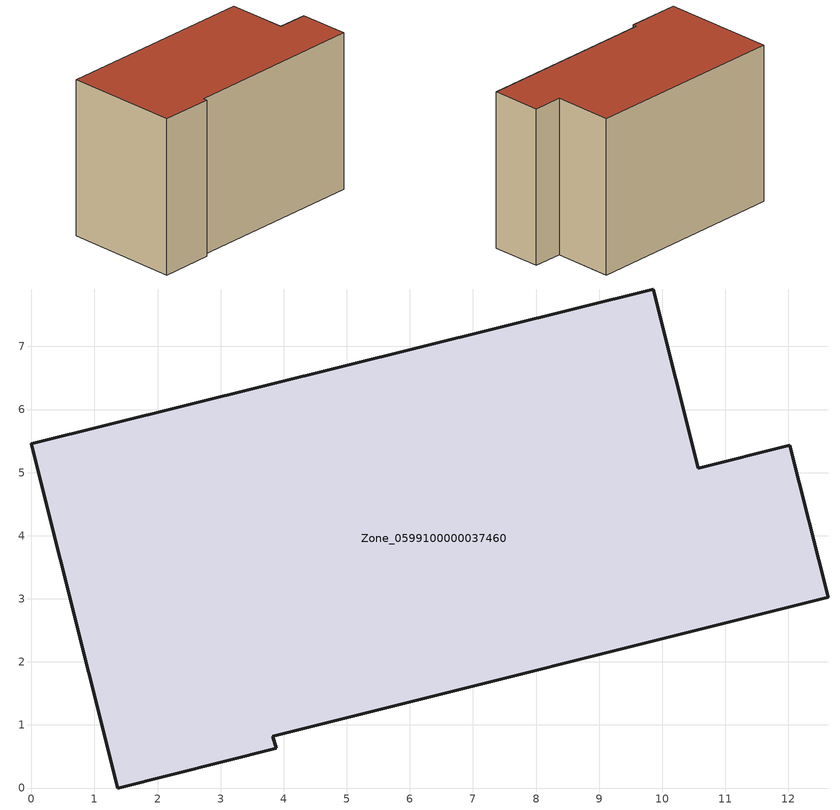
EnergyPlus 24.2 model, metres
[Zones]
Zone_0599100000037460
 floor ground (C_G): 3.83,0.82 3.88,0.63 1.37,0 0,5.46 9.86,7.91 10.57,5.07 12.02,5.43 12.63,3.02 z0
 wall outside (C_F): 1.37,0 3.88,0.63 3.83,0.82 12.63,3.02 12.02,5.43 10.57,5.07 9.86,7.91 0,5.46 1.37,0 z0:7.83
 roof outside (C_R): 3.88,0.63 3.83,0.82 12.63,3.02 12.02,5.43 10.57,5.07 9.86,7.91 0,5.46 1.37,0 z7.83
[BUILDING]
Pand.0599100000037460: North Axis=0; Terrain=City; Loads Convergence Tolerance Value=0.04; Temperature Convergence Tolerance Value=0.4; Solar Distribution=FullExterior; Maximum Number of Warmup Days=25; Minimum Number of Warmup Days=1
[Site:Location]
Rotterdam.The.Hague.AP_ZH_NLD Design_Conditions: Latitude=51.96; Longitude=4.45; Time Zone=1; Elevation=-4.5
[SITE:GROUNDTEMPERATURE:BUILDINGSURFACE]
18, 18, 18, 18, 18, 18, 18, 18, 18, 18, 18, 18
[MATERIAL] Thermal Absorptance=0.9; Solar Absorptance=0.7; Visible Absorptance=0.7
Name | Roughness | Thickness | Conductivity | Density | Specific Heat
G.TI.1975-1991 | MediumSmooth | 0.15 | 0.288461 | 540 | 1210
F.TI.1975-1991 | Rough | 0.3 | 0.230769 | 1920 | 840
R.TI.1975-1991 | MediumRough | 0.2 | 0.153846 | 1500 | 1000
[CONSTRUCTION]
C_G: G.TI.1975-1991
C_F: F.TI.1975-1991
C_R: R.TI.1975-1991
[ZONE]
Zone_0599100000037460: Type=1; Multiplier=1; Ceiling Height=Autocalculate; Volume=Autocalculate; Floor Area=autocalculate; Part of Total Floor Area=Yes
[ZONEINFILTRATION:DESIGNFLOWRATE]
Infil_Zone_0599100000037460: Zone or ZoneList or Space or SpaceList=Zone_0599100000037460; Schedule=AlwaysOn; Design Flow Rate Calculation Method=Flow/Area; Flow Rate per Floor Area=0.003; Constant Term Coefficient=1; Temperature Term Coefficient=0; Velocity Term Coefficient=0; Velocity Squared Term Coefficient=0
[HVACTEMPLATE:ZONE:IDEALLOADSAIRSYSTEM]
Zone_0599100000037460: Maximum Heating Supply Air Temperature=50; Minimum Cooling Supply Air Temperature=13; Maximum Heating Supply Air Humidity Ratio=0.0156; Minimum Cooling Supply Air Humidity Ratio=0.0077; Heating Limit=NoLimit; Cooling Limit=NoLimit; Dehumidification Control Type=ConstantSensibleHeatRatio; Cooling Sensible Heat Ratio=0.7; Dehumidification Setpoint=60; Humidification Control Type=None; Humidification Setpoint=30; Outdoor Air Method=None; Outdoor Air Flow Rate per Person=0.00944; Outdoor Air Flow Rate per Zone Floor Area=0; Outdoor Air Flow Rate per Zone=0; Demand Controlled Ventilation Type=None; Outdoor Air Economizer Type=NoEconomizer; Heat Recovery Type=None; Sensible Heat Recovery Effectiveness=0.7; Latent Heat Recovery Effectiveness=0.65
[ZONECONTROL:THERMOSTAT]
ThermostatControl_Zone_0599100000037460: Zone or ZoneList=Zone_0599100000037460; Control Type Schedule=DualSetpointControlType; Control 1=Thermostat_Zone_0599100000037460; Temperature Difference Between Cutout And Setpoint=0
[THERMOSTATSETPOINT:DUALSETPOINT]
Thermostat_Zone_0599100000037460: Heating Setpoint Temperature Schedule=HeatingSetpoint_Zone_0599100000037460; Cooling Setpoint Temperature Schedule=CoolingSetpoint_Zone_0599100000037460
[SCHEDULE:COMPACT]
HeatingSetpoint_Zone_0599100000037460: Through: 12/31, For: AllDays, Until: 24:00, 21
CoolingSetpoint_Zone_0599100000037460: Through: 12/31, For: AllDays, Until: 24:00, 24
DualSetpointControlType: Through: 12/31, For: AllDays, Until: 24:00, 4
AlwaysOn: Through: 12/31, For: AllDays, Until: 24:00, 1
